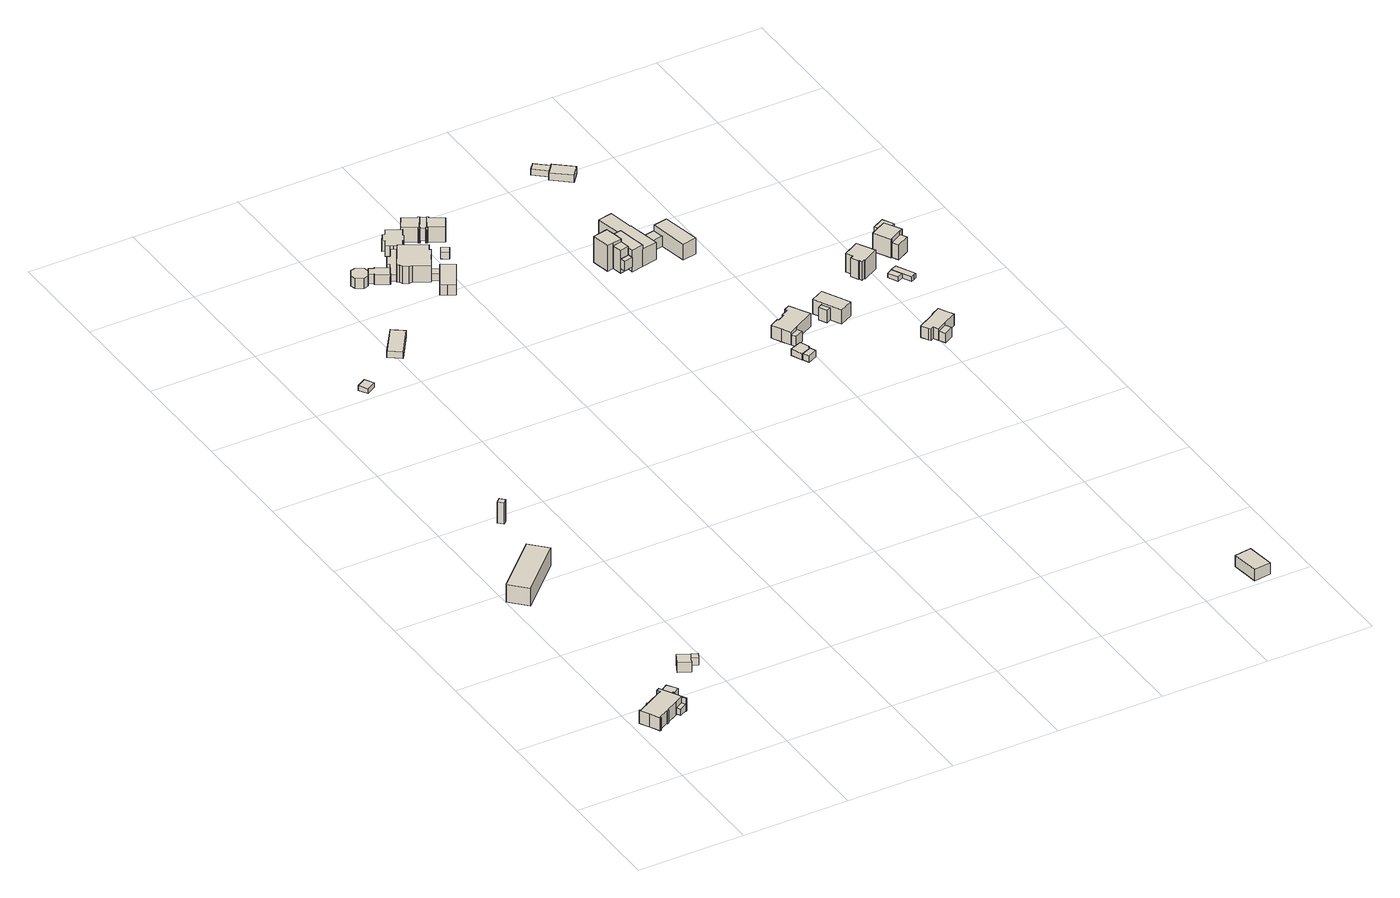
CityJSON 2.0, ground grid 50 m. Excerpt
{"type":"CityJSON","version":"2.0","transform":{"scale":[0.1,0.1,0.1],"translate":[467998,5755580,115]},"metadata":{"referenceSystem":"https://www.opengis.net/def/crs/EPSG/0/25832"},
"CityObjects":{
"building1":{"type":"Building","attributes":{"Gemeindeschluessel":"05711000","function":"31001_1010"},"address":[{"country":"Germany","locality":"Bielefeld","thoroughfareNumber":"24","thoroughfareName":"Krackser Straße"}],"children":["building1-1","building1-2"]},
"building1-1":{"type":"BuildingPart","attributes":{"BezugspunktDach":"2000","measuredHeight":9.28},"parents":["building1"],"geometry":[{"type":"Solid","lod":"1","boundaries":[[[[0,1,2,3,4,5,6,7,8,9,10,11,12,13,14,15,16,17,18,19,20,21,22,23]],[[24,25,26,27,28,29,30,31,32,33,34,35,36,37,38,39,40,41,42,43,44,45,46,47]],[[24,47,23,22]],[[25,24,22,21]],[[26,25,21,20]],[[27,26,20,19]],[[28,27,19,18]],[[29,28,18,17]],[[30,29,17,16]],[[31,30,16,15]],[[32,31,15,14]],[[33,32,14,13]],[[34,33,13,12]],[[35,34,12,11]],[[36,35,11,10]],[[37,36,10,9]],[[38,37,9,8]],[[39,38,8,7]],[[40,39,7,6]],[[41,40,6,5]],[[42,41,5,4]],[[43,42,4,3]],[[44,43,3,2]],[[45,44,2,1]],[[46,45,1,0]],[[47,46,0,23]]]]}]},
"building1-2":{"type":"BuildingPart","attributes":{"BezugspunktDach":"2000","measuredHeight":5.88},"parents":["building1"],"geometry":[{"type":"Solid","lod":"1","boundaries":[[[[48,49,50,51,52,53,54,55,56]],[[57,58,46,59,45,60,61,62,63]],[[57,63,56,55]],[[58,57,55,54]],[[46,58,54,53]],[[59,46,53,52]],[[45,59,52,51]],[[60,45,51,50]],[[61,60,50,49]],[[62,61,49,48]],[[63,62,48,56]]]]}]},
"building2":{"type":"Building","attributes":{"Gemeindeschluessel":"05711000","BezugspunktDach":"2000","function":"51009_1610","measuredHeight":4.07},"address":[{"country":"Germany"}],"geometry":[{"type":"Solid","lod":"1","boundaries":[[[[64,65,66,67]],[[68,69,70,71]],[[68,71,67,66]],[[69,68,66,65]],[[70,69,65,64]],[[71,70,64,67]]]]}]},
"building3":{"type":"Building","attributes":{"Gemeindeschluessel":"05711000","BezugspunktDach":"2100","function":"31001_2100","measuredHeight":9},"address":[{"country":"Germany","locality":"Bielefeld","thoroughfareNumber":"20","thoroughfareName":"Krackser Straße"}],"geometry":[{"type":"Solid","lod":"1","boundaries":[[[[72,73,74,75]],[[76,77,78,79]],[[76,79,75,74]],[[77,76,74,73]],[[78,77,73,72]],[[79,78,72,75]]]]}]},
"building4":{"type":"Building","attributes":{"Gemeindeschluessel":"05711000","BezugspunktDach":"2000","function":"31001_2460","measuredHeight":6.68},"address":[{"country":"Germany","locality":"Bielefeld","thoroughfareNumber":"24","thoroughfareName":"Krackser Straße"}],"geometry":[{"type":"Solid","lod":"1","boundaries":[[[[80,81,82,83,84,85,86,87,88]],[[89,90,91,92,93,94,95,96,97]],[[89,97,88,87]],[[90,89,87,86]],[[91,90,86,85]],[[92,91,85,84]],[[93,92,84,83]],[[94,93,83,82]],[[95,94,82,81]],[[96,95,81,80]],[[97,96,80,88]]]]}]},
"building5":{"type":"Building","attributes":{"Gemeindeschluessel":"05711000","BezugspunktDach":"2000","function":"51009_1610","measuredHeight":4.45},"address":[{"country":"Germany"}],"geometry":[{"type":"Solid","lod":"1","boundaries":[[[[98,99,100,101]],[[102,103,104,105]],[[102,105,101,100]],[[103,102,100,99]],[[104,103,99,98]],[[105,104,98,101]]]]}]},
"building6":{"type":"Building","attributes":{"Gemeindeschluessel":"05711000","BezugspunktDach":"2000","function":"31001_2500","measuredHeight":10.68},"address":[{"country":"Germany","locality":"Bielefeld","thoroughfareNumber":"7","thoroughfareName":"Wilhelmsdorfer Straße"}],"geometry":[{"type":"Solid","lod":"1","boundaries":[[[[106,107,108,109,110]],[[111,112,113,114,115]],[[111,115,110,109]],[[112,111,109,108]],[[113,112,108,107]],[[114,113,107,106]],[[115,114,106,110]]]]}]},
"building7":{"type":"Building","attributes":{"Gemeindeschluessel":"05711000","BezugspunktDach":"2000","function":"51009_1611","measuredHeight":2.41},"address":[{"country":"Germany"}],"geometry":[{"type":"Solid","lod":"1","boundaries":[[[[116,117,118,119]],[[120,121,122,123]],[[120,123,119,118]],[[121,120,118,117]],[[122,121,117,116]],[[123,122,116,119]]]]}]},
"building8":{"type":"Building","attributes":{"Gemeindeschluessel":"05711000","BezugspunktDach":"2000","function":"31001_2720","measuredHeight":4.28},"address":[{"country":"Germany","locality":"Bielefeld","thoroughfareNumber":"35","thoroughfareName":"Krackser Straße"}],"geometry":[{"type":"Solid","lod":"1","boundaries":[[[[124,125,126,127]],[[128,129,130,131]],[[128,131,127,126]],[[129,128,126,125]],[[130,129,125,124]],[[131,130,124,127]]]]}]},
"building9":{"type":"Building","attributes":{"Gemeindeschluessel":"05711000","function":"31001_1010"},"address":[{"country":"Germany","locality":"Bielefeld","thoroughfareNumber":"35","thoroughfareName":"Krackser Straße"}],"children":["building9-1","building9-2","building9-3","building9-4","building9-5","building9-6"]},
"building9-1":{"type":"BuildingPart","attributes":{"BezugspunktDach":"2000","measuredHeight":13.25},"parents":["building9"],"geometry":[{"type":"Solid","lod":"1","boundaries":[[[[132,133,134,135,136,137,138,139,140,141,142,143,144,145,146,147]],[[148,149,150,151,152,153,154,155,156,157,158,159,160,161,162,163]],[[148,163,147,146]],[[149,148,146,145]],[[150,149,145,144]],[[151,150,144,143]],[[152,151,143,142]],[[153,152,142,141]],[[154,153,141,140]],[[155,154,140,139]],[[156,155,139,138]],[[157,156,138,137]],[[158,157,137,136]],[[159,158,136,135]],[[160,159,135,134]],[[161,160,134,133]],[[162,161,133,132]],[[163,162,132,147]]]]}]},
"building9-2":{"type":"BuildingPart","attributes":{"BezugspunktDach":"2000","measuredHeight":4.95},"parents":["building9"],"geometry":[{"type":"Solid","lod":"1","boundaries":[[[[164,165,166,167,168,169]],[[159,158,170,171,172,173]],[[159,173,169,168]],[[158,159,168,167]],[[170,158,167,166]],[[171,170,166,165]],[[172,171,165,164]],[[173,172,164,169]]]]}]},
"building9-3":{"type":"BuildingPart","attributes":{"BezugspunktDach":"2000","measuredHeight":4.6},"address":[{"country":"Germany","locality":"Bielefeld","thoroughfareNumber":"35","thoroughfareName":"Krackser Straße"}],"parents":["building9"],"geometry":[{"type":"Solid","lod":"1","boundaries":[[[[174,175,176,177,178,179,180,181,182,183,184,185]],[[171,170,156,186,187,188,189,190,191,192,193,194]],[[171,194,185,184]],[[170,171,184,183]],[[156,170,183,182]],[[186,156,182,181]],[[187,186,181,180]],[[188,187,180,179]],[[189,188,179,178]],[[190,189,178,177]],[[191,190,177,176]],[[192,191,176,175]],[[193,192,175,174]],[[194,193,174,185]]]]}]},
"building9-4":{"type":"BuildingPart","attributes":{"BezugspunktDach":"2000","measuredHeight":5.02},"address":[{"country":"Germany","locality":"Bielefeld","thoroughfareNumber":"35","thoroughfareName":"Krackser Straße"}],"parents":["building9"],"geometry":[{"type":"Solid","lod":"1","boundaries":[[[[195,196,197,198,199,200,201,202]],[[203,204,205,206,207,208,209,210]],[[203,210,202,201]],[[204,203,201,200]],[[205,204,200,199]],[[206,205,199,198]],[[207,206,198,197]],[[208,207,197,196]],[[209,208,196,195]],[[210,209,195,202]]]]}]},
"building9-5":{"type":"BuildingPart","attributes":{"BezugspunktDach":"2000","measuredHeight":4},"address":[{"country":"Germany","locality":"Bielefeld","thoroughfareNumber":"35","thoroughfareName":"Krackser Straße"}],"parents":["building9"],"geometry":[{"type":"Solid","lod":"1","boundaries":[[[[211,212,213,214]],[[215,216,217,218]],[[215,218,214,213]],[[216,215,213,212]],[[217,216,212,211]],[[218,217,211,214]]]]}]},
"building9-6":{"type":"BuildingPart","attributes":{"BezugspunktDach":"2000","measuredHeight":5.71},"address":[{"country":"Germany","locality":"Bielefeld","thoroughfareNumber":"35","thoroughfareName":"Krackser Straße"}],"parents":["building9"],"geometry":[{"type":"Solid","lod":"1","boundaries":[[[[219,220,221,222,223,224,225,226,227,228,229,230]],[[231,232,233,234,235,236,237,238,239,240,241,242]],[[231,242,230,229]],[[232,231,229,228]],[[233,232,228,227]],[[234,233,227,226]],[[235,234,226,225]],[[236,235,225,224]],[[237,236,224,223]],[[238,237,223,222]],[[239,238,222,221]],[[240,239,221,220]],[[241,240,220,219]],[[242,241,219,230]]]]}]},
"building10":{"type":"Building","attributes":{"Gemeindeschluessel":"05711000","BezugspunktDach":"2000","function":"31001_2460","measuredHeight":6.64},"address":[{"country":"Germany","locality":"Bielefeld","thoroughfareNumber":"35","thoroughfareName":"Krackser Straße"}],"geometry":[{"type":"Solid","lod":"1","boundaries":[[[[243,244,245,246,247,248,249,250]],[[251,252,253,254,255,256,257,258]],[[251,258,250,249]],[[252,251,249,248]],[[253,252,248,247]],[[254,253,247,246]],[[255,254,246,245]],[[256,255,245,244]],[[257,256,244,243]],[[258,257,243,250]]]]}]},
"building11":{"type":"Building","attributes":{"Gemeindeschluessel":"05711000","BezugspunktDach":"2000","function":"31001_1310","measuredHeight":7.34},"address":[{"country":"Germany","locality":"Bielefeld","thoroughfareNumber":"35","thoroughfareName":"Krackser Straße"}],"geometry":[{"type":"Solid","lod":"1","boundaries":[[[[259,260,261,262,263,264,265,266,267,268,269,270,271,272,273,274,275]],[[276,277,278,279,280,281,282,283,284,285,286,287,288,289,290,291,292]],[[276,292,275,274]],[[277,276,274,273]],[[278,277,273,272]],[[279,278,272,271]],[[280,279,271,270]],[[281,280,270,269]],[[282,281,269,268]],[[283,282,268,267]],[[284,283,267,266]],[[285,284,266,265]],[[286,285,265,264]],[[287,286,264,263]],[[288,287,263,262]],[[289,288,262,261]],[[290,289,261,260]],[[291,290,260,259]],[[292,291,259,275]]]]}]},
"building12":{"type":"Building","attributes":{"Gemeindeschluessel":"05711000","BezugspunktDach":"2000","function":"51009_1610","measuredHeight":3.53},"address":[{"country":"Germany"}],"geometry":[{"type":"Solid","lod":"1","boundaries":[[[[293,294,295,296,297,298,299]],[[300,301,302,303,304,305,306]],[[300,306,299,298]],[[301,300,298,297]],[[302,301,297,296]],[[303,302,296,295]],[[304,303,295,294]],[[305,304,294,293]],[[306,305,293,299]]]]}]},
"building13":{"type":"Building","attributes":{"Gemeindeschluessel":"05711000","BezugspunktDach":"2000","function":"31001_9998","measuredHeight":3.34},"address":[{"country":"Germany","locality":"Bielefeld","thoroughfareNumber":"35","thoroughfareName":"Krackser Straße"}],"geometry":[{"type":"Solid","lod":"1","boundaries":[[[[307,308,309,310]],[[311,312,313,314]],[[311,314,310,309]],[[312,311,309,308]],[[313,312,308,307]],[[314,313,307,310]]]]}]},
"building14":{"type":"Building","attributes":{"Gemeindeschluessel":"05711000","function":"31001_1220"},"address":[{"country":"Germany","locality":"Bielefeld","thoroughfareNumber":"35","thoroughfareName":"Krackser Straße"}],"children":["building14-1","building14-2","building14-3"]},
"building14-1":{"type":"BuildingPart","attributes":{"BezugspunktDach":"2000","measuredHeight":9.29},"parents":["building14"],"geometry":[{"type":"Solid","lod":"1","boundaries":[[[[315,316,317,318,319,320,321,322,323,324,325,326]],[[327,328,329,330,331,332,333,334,335,336,337,338]],[[327,338,326,325]],[[328,327,325,324]],[[329,328,324,323]],[[330,329,323,322]],[[331,330,322,321]],[[332,331,321,320]],[[333,332,320,319]],[[334,333,319,318]],[[335,334,318,317]],[[336,335,317,316]],[[337,336,316,315]],[[338,337,315,326]]]]}]},
"building14-2":{"type":"BuildingPart","attributes":{"BezugspunktDach":"2100","measuredHeight":6.04},"address":[{"country":"Germany","locality":"Bielefeld","thoroughfareNumber":"35","thoroughfareName":"Krackser Straße"}],"parents":["building14"],"geometry":[{"type":"Solid","lod":"1","boundaries":[[[[339,340,341,342,343,344,345,346]],[[347,348,349,350,351,352,353,354]],[[347,354,346,345]],[[348,347,345,344]],[[349,348,344,343]],[[350,349,343,342]],[[351,350,342,341]],[[352,351,341,340]],[[353,352,340,339]],[[354,353,339,346]]]]}]},
"building14-3":{"type":"BuildingPart","attributes":{"BezugspunktDach":"2000","measuredHeight":9.35},"address":[{"country":"Germany","locality":"Bielefeld","thoroughfareNumber":"35","thoroughfareName":"Krackser Straße"}],"parents":["building14"],"geometry":[{"type":"Solid","lod":"1","boundaries":[[[[355,356,357,358,359,360,361,362,363,364,365,366]],[[367,368,369,370,371,372,373,374,375,376,377,378]],[[367,378,366,365]],[[368,367,365,364]],[[369,368,364,363]],[[370,369,363,362]],[[371,370,362,361]],[[372,371,361,360]],[[373,372,360,359]],[[374,373,359,358]],[[375,374,358,357]],[[376,375,357,356]],[[377,376,356,355]],[[378,377,355,366]]]]}]},
"building15":{"type":"Building","attributes":{"Gemeindeschluessel":"05711000","BezugspunktDach":"2000","function":"51009_1610","measuredHeight":6.14},"address":[{"country":"Germany"}],"geometry":[{"type":"Solid","lod":"1","boundaries":[[[[379,380,381,382]],[[383,384,385,386]],[[383,386,382,381]],[[384,383,381,380]],[[385,384,380,379]],[[386,385,379,382]]]]}]},
"building16":{"type":"Building","attributes":{"Gemeindeschluessel":"05711000","BezugspunktDach":"2000","function":"31001_9998","measuredHeight":3.1},"address":[{"country":"Germany","locality":"Bielefeld","thoroughfareNumber":"8","thoroughfareName":"Westkampweg"}],"geometry":[{"type":"Solid","lod":"1","boundaries":[[[[387,388,389,390,391,392,393]],[[394,395,396,397,398,399,400]],[[394,400,393,392]],[[395,394,392,391]],[[396,395,391,390]],[[397,396,390,389]],[[398,397,389,388]],[[399,398,388,387]],[[400,399,387,393]]]]}]},
"building17":{"type":"Building","attributes":{"Gemeindeschluessel":"05711000","BezugspunktDach":"2000","function":"31001_9998","measuredHeight":3.45},"address":[{"country":"Germany","locality":"Bielefeld","thoroughfareNumber":"8","thoroughfareName":"Westkampweg"}],"geometry":[{"type":"Solid","lod":"1","boundaries":[[[[387,393,401,402]],[[403,404,405,406]],[[403,406,402,401]],[[404,403,401,393]],[[405,404,393,387]],[[406,405,387,402]]]]}]},
"building18":{"type":"Building","attributes":{"Gemeindeschluessel":"05711000","function":"31001_1010"},"address":[{"country":"Germany","locality":"Bielefeld","thoroughfareNumber":"11","thoroughfareName":"Westkampweg"}],"children":["building18-1","building18-2","building18-3","building18-4","building18-5"]},
"building18-1":{"type":"BuildingPart","attributes":{"BezugspunktDach":"2000","measuredHeight":11.86},"parents":["building18"],"geometry":[{"type":"Solid","lod":"1","boundaries":[[[[407,408,409,410,411,412,413,414,415,416,417,418]],[[419,420,421,422,423,424,425,426,427,428,429,430]],[[419,430,418,417]],[[420,419,417,416]],[[421,420,416,415]],[[422,421,415,414]],[[423,422,414,413]],[[424,423,413,412]],[[425,424,412,411]],[[426,425,411,410]],[[427,426,410,409]],[[428,427,409,408]],[[429,428,408,407]],[[430,429,407,418]]]]}]},
"building18-2":{"type":"BuildingPart","attributes":{"BezugspunktDach":"2000","measuredHeight":13.5},"parents":["building18"],"geometry":[{"type":"Solid","lod":"1","boundaries":[[[[431,432,433,434,435,436,437,438]],[[425,439,440,441,442,443,426,444]],[[425,444,438,437]],[[439,425,437,436]],[[440,439,436,435]],[[441,440,435,434]],[[442,441,434,433]],[[443,442,433,432]],[[426,443,432,431]],[[444,426,431,438]]]]}]},
"building18-3":{"type":"BuildingPart","attributes":{"BezugspunktDach":"2000","measuredHeight":14.5},"parents":["building18"],"geometry":[{"type":"Solid","lod":"1","boundaries":[[[[445,446,447,448]],[[449,450,442,441]],[[449,441,448,447]],[[450,449,447,446]],[[442,450,446,445]],[[441,442,445,448]]]]}]},
"building18-4":{"type":"BuildingPart","attributes":{"BezugspunktDach":"2000","measuredHeight":15.59},"parents":["building18"],"geometry":[{"type":"Solid","lod":"1","boundaries":[[[[451,452,453,454,455,456,457]],[[443,458,442,450,459,460,461]],[[443,461,457,456]],[[458,443,456,455]],[[442,458,455,454]],[[450,442,454,453]],[[459,450,453,452]],[[460,459,452,451]],[[461,460,451,457]]]]}]},
"building18-5":{"type":"BuildingPart","attributes":{"BezugspunktDach":"2000","measuredHeight":6.54},"address":[{"country":"Germany","locality":"Bielefeld","thoroughfareNumber":"11","thoroughfareName":"Westkampweg"}],"parents":["building18"],"geometry":[{"type":"Solid","lod":"1","boundaries":[[[[462,463,464,465]],[[466,467,468,469]],[[466,469,465,464]],[[467,466,464,463]],[[468,467,463,462]],[[469,468,462,465]]]]}]},
"building19":{"type":"Building","attributes":{"Gemeindeschluessel":"05711000","function":"31001_1010"},"address":[{"country":"Germany","locality":"Bielefeld","thoroughfareNumber":"8","thoroughfareName":"Westkampweg"}],"children":["building19-1","building19-2"]},
"building19-1":{"type":"BuildingPart","attributes":{"BezugspunktDach":"2000","measuredHeight":9.58},"parents":["building19"],"geometry":[{"type":"Solid","lod":"1","boundaries":[[[[470,471,472,473,474,475,476,477,478,479,480,481,482]],[[483,484,485,486,487,488,489,490,491,492,493,494,495]],[[483,495,482,481]],[[484,483,481,480]],[[485,484,480,479]],[[486,485,479,478]],[[487,486,478,477]],[[488,487,477,476]],[[489,488,476,475]],[[490,489,475,474]],[[491,490,474,473]],[[492,491,473,472]],[[493,492,472,471]],[[494,493,471,470]],[[495,494,470,482]]]]}]},
"building19-2":{"type":"BuildingPart","attributes":{"BezugspunktDach":"2000","measuredHeight":5.05},"parents":["building19"],"geometry":[{"type":"Solid","lod":"1","boundaries":[[[[496,497,498,499]],[[500,485,484,501]],[[500,501,499,498]],[[485,500,498,497]],[[484,485,497,496]],[[501,484,496,499]]]]}]},
"building20":{"type":"Building","attributes":{"Gemeindeschluessel":"05711000","BezugspunktDach":"2000","function":"31001_2720","measuredHeight":7.75},"address":[{"country":"Germany","locality":"Bielefeld","thoroughfareNumber":"59","thoroughfareName":"Krackser Straße"}],"geometry":[{"type":"Solid","lod":"1","boundaries":[[[[502,503,504,505]],[[506,507,508,509]],[[506,509,505,504]],[[507,506,504,503]],[[508,507,503,502]],[[509,508,502,505]]]]}]},
"building21":{"type":"Building","attributes":{"Gemeindeschluessel":"05711000","function":"31001_1310"},"address":[{"country":"Germany","locality":"Bielefeld","thoroughfareNumber":"11","thoroughfareName":"Westkampweg"}],"children":["building21-1","building21-2"]},
"building21-1":{"type":"BuildingPart","attributes":{"BezugspunktDach":"2000","measuredHeight":10},"parents":["building21"],"geometry":[{"type":"Solid","lod":"1","boundaries":[[[[510,511,512,513]],[[514,515,516,517]],[[514,517,513,512]],[[515,514,512,511]],[[516,515,511,510]],[[517,516,510,513]]]]}]},
"building21-2":{"type":"BuildingPart","attributes":{"BezugspunktDach":"2000","measuredHeight":5.18},"parents":["building21"],"geometry":[{"type":"Solid","lod":"1","boundaries":[[[[518,519,520,521]],[[522,523,515,524]],[[522,524,521,520]],[[523,522,520,519]],[[515,523,519,518]],[[524,515,518,521]]]]}]},
"building22":{"type":"Building","attributes":{"Gemeindeschluessel":"05711000","function":"31001_1310"},"address":[{"country":"Germany","locality":"Bielefeld","thoroughfareNumber":"11","thoroughfareName":"Westkampweg"}],"children":["building22-1","building22-2"]},
"building22-1":{"type":"BuildingPart","attributes":{"BezugspunktDach":"2000","measuredHeight":4.64},"parents":["building22"],"geometry":[{"type":"Solid","lod":"1","boundaries":[[[[525,526,527,528]],[[529,530,531,532]],[[529,532,528,527]],[[530,529,527,526]],[[531,530,526,525]],[[532,531,525,528]]]]}]},
"building22-2":{"type":"BuildingPart","attributes":{"BezugspunktDach":"2000","measuredHeight":3.69},"parents":["building22"],"geometry":[{"type":"Solid","lod":"1","boundaries":[[[[533,534,535,536]],[[537,538,539,531]],[[537,531,536,535]],[[538,537,535,534]],[[539,538,534,533]],[[531,539,533,536]]]]}]},
"building23":{"type":"Building","attributes":{"Gemeindeschluessel":"05711000","function":"31001_1010"},"address":[{"country":"Germany","locality":"Bielefeld","thoroughfareNumber":"10","thoroughfareName":"Westkampweg"}],"children":["building23-1","building23-2"]},
"building23-1":{"type":"BuildingPart","attributes":{"BezugspunktDach":"2000","measuredHeight":8.11},"parents":["building23"],"geometry":[{"type":"Solid","lod":"1","boundaries":[[[[540,541,542,543]],[[544,545,546,547]],[[544,547,543,542]],[[545,544,542,541]],[[546,545,541,540]],[[547,546,540,543]]]]}]},
"building23-2":{"type":"BuildingPart","attributes":{"BezugspunktDach":"2000","measuredHeight":6.19},"parents":["building23"],"geometry":[{"type":"Solid","lod":"1","boundaries":[[[[548,549,550,551]],[[552,553,554,555]],[[552,555,551,550]],[[553,552,550,549]],[[554,553,549,548]],[[555,554,548,551]]]]}]},
"building24":{"type":"Building","attributes":{"Gemeindeschluessel":"05711000","function":"31001_1010"},"address":[{"country":"Germany","locality":"Bielefeld","thoroughfareNumber":"13","thoroughfareName":"Siekkamp"}],"children":["building24-1","building24-2"]},
"building24-1":{"type":"BuildingPart","attributes":{"BezugspunktDach":"2000","measuredHeight":6.94},"parents":["building24"],"geometry":[{"type":"Solid","lod":"1","boundaries":[[[[556,557,558,559,560,561,562,563,564,565,566]],[[567,568,569,570,571,572,573,574,575,576,577]],[[567,577,566,565]],[[568,567,565,564]],[[569,568,564,563]],[[570,569,563,562]],[[571,570,562,561]],[[572,571,561,560]],[[573,572,560,559]],[[574,573,559,558]],[[575,574,558,557]],[[576,575,557,556]],[[577,576,556,566]]]]}]},
"building24-2":{"type":"BuildingPart","attributes":{"BezugspunktDach":"2000","measuredHeight":4.65},"parents":["building24"],"geometry":[{"type":"Solid","lod":"1","boundaries":[[[[578,579,580,581]],[[582,567,577,583]],[[582,583,581,580]],[[567,582,580,579]],[[577,567,579,578]],[[583,577,578,581]]]]}]},
"building25":{"type":"Building","attributes":{"Gemeindeschluessel":"05711000","BezugspunktDach":"2000","function":"31001_1010","measuredHeight":12.22},"address":[{"country":"Germany","locality":"Bielefeld","thoroughfareNumber":"14","thoroughfareName":"Westkampweg"}],"geometry":[{"type":"Solid","lod":"1","boundaries":[[[[584,585,586,587,588,589,590,591,592,593]],[[594,595,596,597,598,599,600,601,602,603]],[[594,603,593,592]],[[595,594,592,591]],[[596,595,591,590]],[[597,596,590,589]],[[598,597,589,588]],[[599,598,588,587]],[[600,599,587,586]],[[601,600,586,585]],[[602,601,585,584]],[[603,602,584,593]]]]}]},
"building26":{"type":"Building","attributes":{"Gemeindeschluessel":"05711000","BezugspunktDach":"2000","function":"31001_9998","measuredHeight":2.21},"address":[{"country":"Germany","locality":"Bielefeld","thoroughfareNumber":"14","thoroughfareName":"Westkampweg"}],"geometry":[{"type":"Solid","lod":"1","boundaries":[[[[604,605,606,607]],[[608,609,610,611]],[[608,611,607,606]],[[609,608,606,605]],[[610,609,605,604]],[[611,610,604,607]]]]}]},
"building27":{"type":"Building","attributes":{"Gemeindeschluessel":"05711000","BezugspunktDach":"2000","function":"31001_9998","measuredHeight":2.44},"address":[{"country":"Germany","locality":"Bielefeld","thoroughfareNumber":"14","thoroughfareName":"Westkampweg"}],"geometry":[{"type":"Solid","lod":"1","boundaries":[[[[612,613,614,615,616,617,618]],[[619,611,610,620,621,622,623]],[[619,623,618,617]],[[611,619,617,616]],[[610,611,616,615]],[[620,610,615,614]],[[621,620,614,613]],[[622,621,613,612]],[[623,622,612,618]]]]}]},
"building28":{"type":"Building","attributes":{"Gemeindeschluessel":"05711000","function":"31001_1010"},"address":[{"country":"Germany","locality":"Bielefeld","thoroughfareNumber":"16","thoroughfareName":"Westkampweg"}],"children":["building28-1","building28-2"]},
"building28-1":{"type":"BuildingPart","attributes":{"BezugspunktDach":"2000","measuredHeight":11.08},"parents":["building28"],"geometry":[{"type":"Solid","lod":"1","boundaries":[[[[624,625,626,627,628,629]],[[630,631,632,633,634,635]],[[630,635,629,628]],[[631,630,628,627]],[[632,631,627,626]],[[633,632,626,625]],[[634,633,625,624]],[[635,634,624,629]]]]}]},
"building28-2":{"type":"BuildingPart","attributes":{"BezugspunktDach":"2000","measuredHeight":7.49},"parents":["building28"],"geometry":[{"type":"Solid","lod":"1","boundaries":[[[[636,637,638,639]],[[640,635,634,641]],[[640,641,639,638]],[[635,640,638,637]],[[634,635,637,636]],[[641,634,636,639]]]]}]},
"building29":{"type":"Building","attributes":{"Gemeindeschluessel":"05711000","BezugspunktDach":"2000","function":"51009_1611","measuredHeight":2.65},"address":[{"country":"Germany"}],"geometry":[{"type":"Solid","lod":"1","boundaries":[[[[642,643,644,645]],[[646,647,648,649]],[[646,649,645,644]],[[647,646,644,643]],[[648,647,643,642]],[[649,648,642,645]]]]}]}
},
"vertices":[
[208,463,76],[184,506,76],[170,498,76],[178,484,76],[93,437,76],[91,441,76],[84,437,76],[87,433,76],[40,408,76],[38,411,76],[34,410,76],[59,365,76],[83,320,76],[87,322,76],[85,326,76],[131,351,76],[133,348,76],[140,351,76],[138,355,76],[196,386,76],[234,407,76],[245,386,76],[249,388,76],[215,450,76],[249,388,11],[245,386,11],[234,407,11],[196,386,11],[138,355,11],[140,351,11],[133,348,11],[131,351,11],[85,326,11],[87,322,11],[83,320,11],[59,365,11],[34,410,11],[38,411,11],[40,408,11],[87,433,11],[84,437,11],[91,441,11],[93,437,11],[178,484,11],[170,498,11],[184,506,11],[208,463,11],[215,450,11],
[254,525,50],[240,544,50],[185,506,50],[184,506,50],[196,485,50],[208,463,50],[242,487,50],[246,481,50],[272,500,50],[246,481,11],[242,487,11],[196,485,11],[185,506,11],[240,544,11],[254,525,11],[272,500,11],
[234,407,48],[196,386,48],[207,365,48],[245,386,48],[207,365,17],[196,386,17],[234,407,17],[245,386,17],
[222,1658,96],[4,1448,96],[77,1372,96],[295,1582,96],[77,1372,6],[4,1448,6],[222,1658,6],[295,1582,6],
[369,677,59],[355,650,59],[408,622,59],[416,638,59],[422,649,59],[430,665,59],[457,651,59],[462,662,59],[383,704,59],[462,662,11],[457,651,11],[430,665,11],[422,649,11],[416,638,11],[408,622,11],[355,650,11],[369,677,11],[383,704,11],
[430,665,68],[416,638,68],[443,623,68],[457,651,68],[443,623,33],[416,638,33],[430,665,33],[457,651,33],
[291,1943,123],[271,1964,123],[253,1947,123],[273,1926,123],[281,1933,123],[273,1926,16],[253,1947,16],[271,1964,16],[291,1943,16],[281,1933,16],
[274,3074,52],[230,3048,52],[254,3008,52],[298,3033,52],[254,3008,28],[230,3048,28],[274,3074,28],[298,3033,28],
[544,3327,56],[455,3199,56],[509,3160,56],[598,3288,56],[509,3160,23],[455,3199,23],[544,3327,23],[598,3288,23],
[923,3641,136],[916,3645,136],[934,3675,136],[893,3698,136],[819,3742,136],[781,3678,136],[749,3623,136],[744,3615,136],[753,3610,136],[759,3594,136],[783,3580,136],[800,3582,136],[867,3543,136],[871,3550,136],[889,3582,136],[904,3607,136],[889,3582,51],[871,3550,51],[867,3543,51],[800,3582,51],[783,3580,51],[759,3594,51],[753,3610,51],[744,3615,51],[749,3623,51],[781,3678,51],[819,3742,51],[893,3698,51],[934,3675,51],[916,3645,51],[923,3641,51],[904,3607,51],
[899,3716,101],[846,3747,101],[828,3758,101],[819,3742,101],[893,3698,101],[902,3714,101],[828,3758,51],[846,3747,51],[899,3716,51],[902,3714,51],
[816,3792,84],[789,3746,84],[777,3753,84],[751,3709,84],[763,3702,84],[747,3674,84],[725,3637,84],[727,3635,84],[749,3623,84],[828,3758,84],[846,3747,84],[858,3768,84],[727,3635,51],[725,3637,51],[747,3674,51],[763,3702,51],[751,3709,51],[777,3753,51],[789,3746,51],[816,3792,51],[858,3768,51],
[666,3713,76],[660,3738,76],[627,3757,76],[604,3751,76],[584,3718,76],[591,3694,76],[623,3675,76],[647,3681,76],[623,3675,26],[591,3694,26],[584,3718,26],[604,3751,26],[627,3757,26],[660,3738,26],[666,3713,26],[647,3681,26],
[889,3582,87],[871,3550,87],[901,3533,87],[919,3565,87],[901,3533,53],[871,3550,53],[889,3582,53],[919,3565,53],
[657,3698,87],[647,3681,87],[668,3669,87],[665,3664,87],[723,3629,87],[727,3635,87],[725,3637,87],[734,3652,87],[747,3674,87],[691,3707,87],[687,3701,87],[666,3713,87],[687,3701,38],[691,3707,38],[747,3674,38],[734,3652,38],[725,3637,38],[727,3635,38],[723,3629,38],[665,3664,38],[668,3669,38],[647,3681,38],[657,3698,38],[666,3713,38],
[954,3557,102],[925,3574,102],[919,3565,102],[919,3563,102],[850,3445,102],[879,3428,102],[908,3411,102],[983,3540,102],[908,3411,51],[879,3428,51],[850,3445,51],[919,3563,51],[919,3565,51],[925,3574,51],[954,3557,51],[983,3540,51],
[857,3905,100],[839,3874,100],[828,3880,100],[805,3841,100],[816,3835,100],[798,3803,100],[816,3792,100],[829,3785,100],[857,3769,100],[858,3768,100],[860,3767,100],[881,3802,100],[885,3799,100],[904,3832,100],[900,3835,100],[921,3869,100],[889,3887,100],[921,3869,49],[900,3835,49],[904,3832,49],[885,3799,49],[881,3802,49],[860,3767,49],[858,3768,49],[857,3769,49],[829,3785,49],[816,3792,49],[798,3803,49],[816,3835,49],[805,3841,49],[828,3880,49],[839,3874,49],[857,3905,49],[889,3887,49],
[947,3699,87],[904,3724,87],[899,3716,87],[902,3714,87],[893,3698,87],[934,3675,87],[948,3699,87],[934,3675,52],[893,3698,52],[902,3714,52],[899,3716,52],[904,3724,52],[947,3699,52],[948,3699,52],
[1004,3701,83],[986,3669,83],[1017,3650,83],[1036,3682,83],[1017,3650,51],[986,3669,51],[1004,3701,51],[1036,3682,51],
[1056,3891,99],[1059,3895,99],[1052,3899,99],[1033,3865,99],[1014,3833,99],[1011,3835,99],[1009,3832,99],[1016,3828,99],[1019,3834,99],[1083,3797,99],[1100,3826,99],[1117,3855,99],[1100,3826,24],[1083,3797,24],[1019,3834,24],[1016,3828,24],[1009,3832,24],[1011,3835,24],[1014,3833,24],[1033,3865,24],[1052,3899,24],[1059,3895,24],[1056,3891,24],[1117,3855,24],
[1027,3914,97],[988,3849,97],[991,3847,97],[990,3844,97],[1009,3832,97],[1011,3835,97],[1014,3833,97],[1052,3899,97],[1014,3833,37],[1011,3835,37],[1009,3832,37],[990,3844,37],[991,3847,37],[988,3849,37],[1027,3914,37],[1052,3899,37],
[940,3920,99],[923,3890,99],[986,3853,99],[983,3848,99],[990,3844,99],[991,3847,99],[988,3849,99],[1007,3880,99],[1027,3914,99],[1020,3918,99],[1018,3913,99],[957,3949,99],[1018,3913,24],[1020,3918,24],[1027,3914,24],[1007,3880,24],[988,3849,24],[991,3847,24],[990,3844,24],[983,3848,24],[986,3853,24],[923,3890,24],[940,3920,24],[957,3949,24],
[1634,3245,98],[1591,3236,98],[1596,3212,98],[1638,3221,98],[1596,3212,51],[1591,3236,51],[1634,3245,51],[1638,3221,51],
[1969,2333,62],[1965,2341,62],[1973,2345,62],[1955,2389,62],[1898,2366,62],[1920,2313,62],[1924,2315,62],[1920,2313,31],[1898,2366,31],[1955,2389,31],[1973,2345,31],[1965,2341,31],[1969,2333,31],[1924,2315,31],
[1937,2286,62],[1980,2305,62],[1937,2286,30],[1924,2315,30],[1969,2333,30],[1980,2305,30],
[1644,3506,114],[1667,3386,114],[1666,3386,114],[1669,3369,114],[1695,3232,114],[1767,3247,114],[1758,3294,114],[1748,3344,114],[1741,3384,114],[1737,3401,114],[1735,3400,114],[1712,3520,114],[1735,3400,27],[1737,3401,27],[1741,3384,27],[1748,3344,27],[1758,3294,27],[1767,3247,27],[1695,3232,27],[1669,3369,27],[1666,3386,27],[1667,3386,27],[1644,3506,27],[1712,3520,27],
[1669,3369,134],[1610,3357,134],[1624,3289,134],[1633,3245,134],[1634,3245,134],[1638,3221,134],[1695,3232,134],[1682,3300,134],[1638,3221,27],[1634,3245,27],[1633,3245,27],[1624,3289,27],[1610,3357,27],[1682,3300,27],
[1624,3289,142],[1582,3280,142],[1591,3236,142],[1633,3245,142],[1591,3236,27],[1582,3280,27],
[1535,3360,157],[1552,3274,157],[1582,3280,157],[1624,3289,157],[1616,3332,157],[1610,3357,157],[1607,3375,157],[1616,3332,27],[1552,3274,27],[1535,3360,27],[1607,3375,27],
[1666,3386,110],[1607,3375,110],[1610,3357,110],[1669,3369,110],[1610,3357,50],[1607,3375,50],[1666,3386,50],[1669,3369,50],
[2022,2599,95],[1996,2585,95],[2001,2575,95],[1966,2556,95],[1969,2550,95],[1936,2532,95],[1933,2538,95],[1889,2514,95],[1914,2469,95],[1935,2430,95],[1975,2452,95],[2073,2505,95],[2052,2544,95],[2073,2505,31],[1975,2452,31],[1935,2430,31],[1914,2469,31],[1889,2514,31],[1933,2538,31],[1936,2532,31],[1969,2550,31],[1966,2556,31],[2001,2575,31],[1996,2585,31],[2022,2599,31],[2052,2544,31],
[1975,2452,82],[1935,2430,82],[1947,2408,82],[1988,2429,82],[1947,2408,31],[1988,2429,31],
[2797,146,80],[2718,135,80],[2735,6,80],[2815,17,80],[2735,6,24],[2718,135,24],[2797,146,24],[2815,17,24],
[1889,3372,114],[1822,3359,114],[1857,3179,114],[1924,3192,114],[1857,3179,34],[1822,3359,34],[1889,3372,34],[1924,3192,34],
[1822,3359,86],[1748,3344,86],[1758,3294,86],[1832,3309,86],[1758,3294,34],[1748,3344,34],[1832,3309,34],
[1709,4005,71],[1669,3957,71],[1750,3890,71],[1790,3939,71],[1750,3890,34],[1669,3957,34],[1709,4005,34],[1790,3939,34],
[1648,4055,65],[1623,4025,65],[1684,3975,65],[1709,4005,65],[1684,3975,34],[1623,4025,34],[1648,4055,34],
[2180,2601,112],[2119,2569,112],[2184,2444,112],[2245,2475,112],[2184,2444,40],[2119,2569,40],[2180,2601,40],[2245,2475,40],
[2139,2530,102],[2118,2519,102],[2138,2481,102],[2159,2492,102],[2138,2481,40],[2118,2519,40],[2139,2530,40],[2159,2492,40],
[2585,2211,91],[2567,2243,91],[2548,2278,91],[2507,2255,91],[2508,2253,91],[2424,2206,91],[2442,2174,91],[2448,2164,91],[2463,2173,91],[2476,2150,91],[2520,2175,91],[2476,2150,33],[2463,2173,33],[2448,2164,33],[2442,2174,33],[2424,2206,33],[2508,2253,33],[2507,2255,33],[2548,2278,33],[2567,2243,33],[2585,2211,33],[2520,2175,33],
[2520,2175,80],[2476,2150,80],[2493,2120,80],[2536,2144,80],[2493,2120,33],[2536,2144,33],
[2464,2804,131],[2389,2763,131],[2406,2732,131],[2390,2724,131],[2409,2688,131],[2412,2690,131],[2419,2677,131],[2432,2684,131],[2434,2680,131],[2509,2721,131],[2434,2680,38],[2432,2684,38],[2419,2677,38],[2412,2690,38],[2409,2688,38],[2390,2724,38],[2406,2732,38],[2389,2763,38],[2464,2804,38],[2509,2721,38],
[2545,2656,59],[2519,2642,59],[2543,2596,59],[2569,2610,59],[2543,2596,37],[2519,2642,37],[2545,2656,37],[2569,2610,37],
[2619,2582,60],[2573,2670,60],[2559,2663,60],[2545,2656,60],[2569,2610,60],[2591,2567,60],[2605,2575,60],[2591,2567,37],[2559,2663,37],[2573,2670,37],[2619,2582,37],[2605,2575,37],
[2663,2788,134],[2677,2795,134],[2635,2872,134],[2559,2831,134],[2601,2754,134],[2605,2756,134],[2601,2754,41],[2559,2831,41],[2635,2872,41],[2677,2795,41],[2663,2788,41],[2605,2756,41],
[2663,2788,116],[2605,2756,116],[2621,2726,116],[2679,2758,116],[2621,2726,41],[2679,2758,41],
[2681,2965,78],[2625,2935,78],[2653,2883,78],[2709,2913,78],[2653,2883,52],[2625,2935,52],[2681,2965,52],[2709,2913,52]
]}
